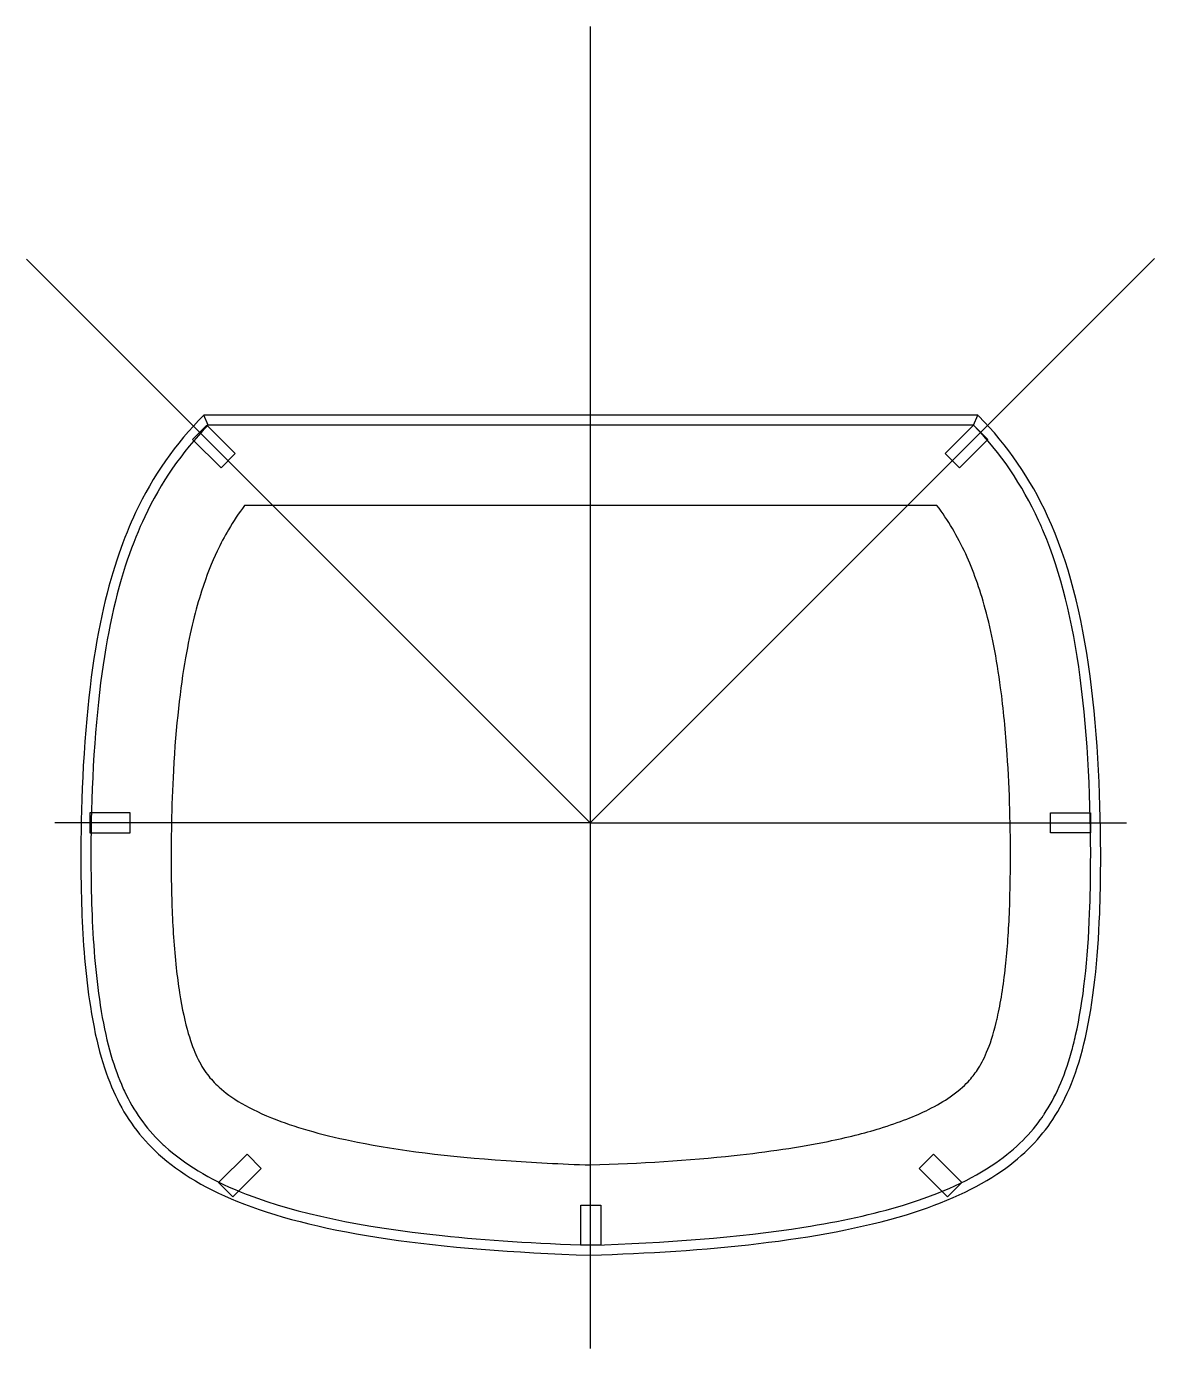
# Model space of a CAD drawing. Header units: inches. Extents: x -21.1 to 21.1, y -18.6 to 30.9.
import ezdxf

# ---------------------------------------------------------------- set-up
doc = ezdxf.new("R2010")
doc.units = ezdxf.units.IN
doc.layers.get('0').update_dxf_attribs({"linetype": 'CONTINUOUS'})

msp = doc.modelspace()

# ---------------------------------------------------------------- linework, layer by layer
for p, q in [((0, 30.894), (0, -18.559)), ((0, 1.109), (-21.081, 22.19)), ((0, 1.109), (21.103, 22.212)), ((14.491, 16.351), (-14.448, 16.351)), ((-14.292, 15.976), (-14.448, 16.351)), ((14.336, 15.976), (14.491, 16.351)), ((14.336, 15.976), (-14.292, 15.976)), ((12.967, 12.976), (-12.924, 12.976)), ((0, 1.109), (-20.015, 1.109)), ((0, 1.109), (20.058, 1.109))]:
    msp.add_line(p, q)
for points in [[(-14.336, 15.975), (-13.275, 14.915), (-13.806, 14.384), (-14.866, 15.445)], [(14.866, 15.445), (14.336, 15.975), (13.275, 14.915), (13.806, 14.384)], [(-17.209, 1.484), (-18.709, 1.484), (-18.709, 0.734), (-17.209, 0.734)], [(18.709, 1.484), (18.709, 0.734), (17.209, 0.734), (17.209, 1.484)], [(-13.366, -12.88), (-12.304, -11.82), (-12.834, -11.29), (-13.896, -12.349)], [(13.896, -12.349), (13.366, -12.88), (12.304, -11.82), (12.834, -11.29)], [(0.397, -14.692), (-0.353, -14.692), (-0.353, -13.192), (0.397, -13.192)]]:
    msp.add_lwpolyline(points, close=True)
for points, knots in [([(-14.448, 16.351), (-15.514, 15.297), (-16.358, 14.065), (-17.864, 10.883), (-18.683, 8.18), (-19.082, 0.97), (-19.05, -1.091), (-18.972, -3.325), (-18.876, -4.596), (-18.466, -7.215), (-18.147, -8.263), (-17.357, -9.939), (-16.836, -10.654), (-15.354, -11.998), (-14.311, -12.627), (-10.052, -14.26), (-5.853, -14.878), (0.022, -15.067)], [-182.050319, -182.050319, -182.050319, -182.050319, -160.634147, -160.634147, -131.759081, -131.759081, -118.458135, -118.458135, -103.531706, -103.531706, -85.159798, -85.159798, -66.297055, -66.297055, -44.787712, -44.787712, 0, 0, 0, 0]), ([(0.022, -15.067), (4.265, -14.931), (8.565, -14.545), (13.279, -13.106), (14.447, -12.565), (16.247, -11.32), (16.85, -10.667), (17.824, -9.193), (18.226, -8.213), (18.814, -5.611), (18.984, -4.027), (19.075, -1.679), (19.086, -1.013), (19.1, 1.811), (18.995, 4.332), (18.383, 8.931), (17.886, 10.881), (16.464, 13.967), (15.612, 15.233), (14.516, 16.327), (14.503, 16.339), (14.491, 16.351)], [-113.35118, -113.35118, -113.35118, -113.35118, -93.589718, -93.589718, -84.741741, -84.741741, -76.466669, -76.466669, -66.554406, -66.554406, -56.506796, -56.506796, -52.987637, -52.987637, -39.268025, -39.268025, -25.115001, -25.115001, -13.481964, -13.481964, -13.351405, -13.351405, -13.351405, -13.351405]), ([(-14.292, 15.976), (-15.274, 14.979), (-16.058, 13.822), (-16.66, 12.549), (-17.105, 11.61), (-17.538, 10.433), (-17.89, 8.807), (-18.205, 7.352), (-18.454, 5.538), (-18.582, 3.223), (-18.707, 0.965), (-18.675, -1.087), (-18.638, -2.131), (-18.597, -3.302), (-18.503, -4.559), (-18.322, -5.712), (-18.123, -6.982), (-17.853, -7.925), (-17.533, -8.674), (-17.495, -8.762), (-17.457, -8.847), (-17.418, -8.93), (-17.067, -9.674), (-16.626, -10.3), (-16.046, -10.86), (-15.996, -10.908), (-15.944, -10.957), (-15.891, -11.004), (-15.191, -11.639), (-14.271, -12.211), (-13.052, -12.705), (-12.968, -12.739), (-12.882, -12.773), (-12.795, -12.806), (-10.977, -13.503), (-8.589, -14.011), (-5.542, -14.332), (-3.887, -14.506), (-2.037, -14.626), (0.022, -14.692)], [-181.296918, -181.296918, -181.296918, -181.296918, -160.634147, -160.634147, -160.634147, -145.396158, -145.396158, -145.396158, -131.759081, -131.759081, -131.759081, -118.458135, -118.458135, -118.458135, -103.531706, -103.531706, -103.531706, -87.093574, -87.093574, -87.093574, -85.159798, -85.159798, -85.159798, -67.810916, -67.810916, -67.810916, -66.297055, -66.297055, -66.297055, -46.179955, -46.179955, -46.179955, -44.787712, -44.787712, -44.787712, -15.785724, -15.785724, -15.785724, -0.030758, -0.030758, -0.030758, -0.030758]), ([(0.022, -14.692), (2.76, -14.604), (5.518, -14.411), (7.99, -14.019), (9.332, -13.806), (10.589, -13.535), (11.711, -13.192), (13.142, -12.755), (14.274, -12.229), (15.164, -11.613), (15.949, -11.07), (16.496, -10.493), (16.907, -9.898), (16.932, -9.862), (16.956, -9.826), (16.98, -9.79), (17.39, -9.169), (17.723, -8.432), (17.987, -7.495), (18.045, -7.286), (18.101, -7.067), (18.152, -6.838), (18.441, -5.562), (18.61, -3.997), (18.676, -2.274), (18.7, -1.671), (18.711, -1.007), (18.714, -0.434), (18.725, 1.8), (18.62, 4.308), (18.322, 6.546), (18.04, 8.662), (17.606, 10.445), (16.951, 11.996), (16.891, 12.139), (16.829, 12.279), (16.765, 12.418), (16.155, 13.743), (15.351, 14.944), (14.336, 15.976)], [-113.332396, -113.332396, -113.332396, -113.332396, -100.534197, -100.534197, -100.534197, -93.589718, -93.589718, -93.589718, -84.741741, -84.741741, -84.741741, -76.940433, -76.940433, -76.940433, -76.466669, -76.466669, -76.466669, -68.358767, -68.358767, -68.358767, -66.554406, -66.554406, -66.554406, -56.506796, -56.506796, -56.506796, -52.987637, -52.987637, -52.987637, -39.268025, -39.268025, -39.268025, -26.306011, -26.306011, -26.306011, -25.115001, -25.115001, -25.115001, -13.751834, -13.751834, -13.751834, -13.751834]), ([(-12.924, 12.976), (-13.139, 12.689), (-13.34, 12.387), (-13.525, 12.069), (-13.676, 11.811), (-13.817, 11.544), (-13.949, 11.266), (-14.148, 10.844), (-14.345, 10.365), (-14.536, 9.766), (-14.749, 9.102), (-14.955, 8.292), (-15.133, 7.273), (-15.33, 6.145), (-15.492, 4.762), (-15.587, 3.057), (-15.662, 1.695), (-15.677, 0.393), (-15.669, -0.622), (-15.665, -1.194), (-15.652, -1.677), (-15.64, -2.025), (-15.614, -2.783), (-15.563, -3.573), (-15.481, -4.317), (-15.446, -4.638), (-15.405, -4.951), (-15.358, -5.248), (-15.26, -5.874), (-15.147, -6.372), (-15.031, -6.768), (-14.922, -7.14), (-14.812, -7.422), (-14.704, -7.652), (-14.582, -7.911), (-14.457, -8.116), (-14.315, -8.304), (-14.19, -8.47), (-14.051, -8.624), (-13.876, -8.782), (-13.662, -8.976), (-13.39, -9.18), (-13.031, -9.39), (-12.682, -9.593), (-12.251, -9.802), (-11.721, -10.005), (-10.926, -10.31), (-9.922, -10.596), (-8.703, -10.838), (-7.184, -11.14), (-5.333, -11.375), (-3.142, -11.53), (-2.157, -11.6), (-1.103, -11.653), (0.022, -11.691)], [-173.468838, -173.468838, -173.468838, -173.468838, -166.382246, -166.382246, -166.382246, -160.634147, -160.634147, -160.634147, -151.985155, -151.985155, -151.985155, -142.384935, -142.384935, -142.384935, -131.759081, -131.759081, -131.759081, -123.251893, -123.251893, -123.251893, -118.458135, -118.458135, -118.458135, -108.039421, -108.039421, -108.039421, -103.531706, -103.531706, -103.531706, -94.041146, -94.041146, -94.041146, -85.159798, -85.159798, -85.159798, -75.143416, -75.143416, -75.143416, -66.297055, -66.297055, -66.297055, -55.369074, -55.369074, -55.369074, -44.787712, -44.787712, -44.787712, -28.932996, -28.932996, -28.932996, -9.170809, -9.170809, -9.170809, -0.285301, -0.285301, -0.285301, -0.285301]), ([(0.022, -11.691), (1.854, -11.63), (3.677, -11.52), (5.378, -11.337), (6.634, -11.202), (7.824, -11.027), (8.895, -10.808), (9.599, -10.664), (10.252, -10.501), (10.835, -10.323), (11.566, -10.1), (12.166, -9.86), (12.649, -9.619), (12.965, -9.461), (13.232, -9.302), (13.457, -9.147), (13.749, -8.944), (13.96, -8.757), (14.129, -8.577), (14.267, -8.43), (14.377, -8.287), (14.477, -8.136), (14.597, -7.954), (14.711, -7.747), (14.825, -7.478), (14.948, -7.186), (15.071, -6.821), (15.184, -6.357), (15.198, -6.299), (15.212, -6.239), (15.226, -6.177), (15.347, -5.641), (15.452, -4.989), (15.531, -4.259), (15.6, -3.614), (15.65, -2.908), (15.679, -2.158), (15.698, -1.648), (15.709, -1.069), (15.713, -0.555), (15.713, -0.509), (15.714, -0.464), (15.714, -0.419), (15.72, 0.89), (15.685, 2.299), (15.592, 3.666), (15.534, 4.523), (15.453, 5.364), (15.348, 6.151), (15.2, 7.267), (15.008, 8.247), (14.774, 9.109), (14.564, 9.878), (14.321, 10.553), (14.04, 11.163), (13.736, 11.823), (13.379, 12.428), (12.967, 12.976)], [-113.17729, -113.17729, -113.17729, -113.17729, -104.369183, -104.369183, -104.369183, -97.867275, -97.867275, -97.867275, -93.589718, -93.589718, -93.589718, -88.24687, -88.24687, -88.24687, -84.741741, -84.741741, -84.741741, -80.184252, -80.184252, -80.184252, -76.466669, -76.466669, -76.466669, -72.012876, -72.012876, -72.012876, -67.16554, -67.16554, -67.16554, -66.554406, -66.554406, -66.554406, -61.218135, -61.218135, -61.218135, -56.506796, -56.506796, -56.506796, -53.275837, -53.275837, -53.275837, -52.987637, -52.987637, -52.987637, -44.55411, -44.55411, -44.55411, -39.268025, -39.268025, -39.268025, -31.784403, -31.784403, -31.784403, -25.115001, -25.115001, -25.115001, -17.913218, -17.913218, -17.913218, -17.913218])]:
    msp.add_open_spline(points, degree=3, knots=knots)

doc.saveas('drawing.dxf')
